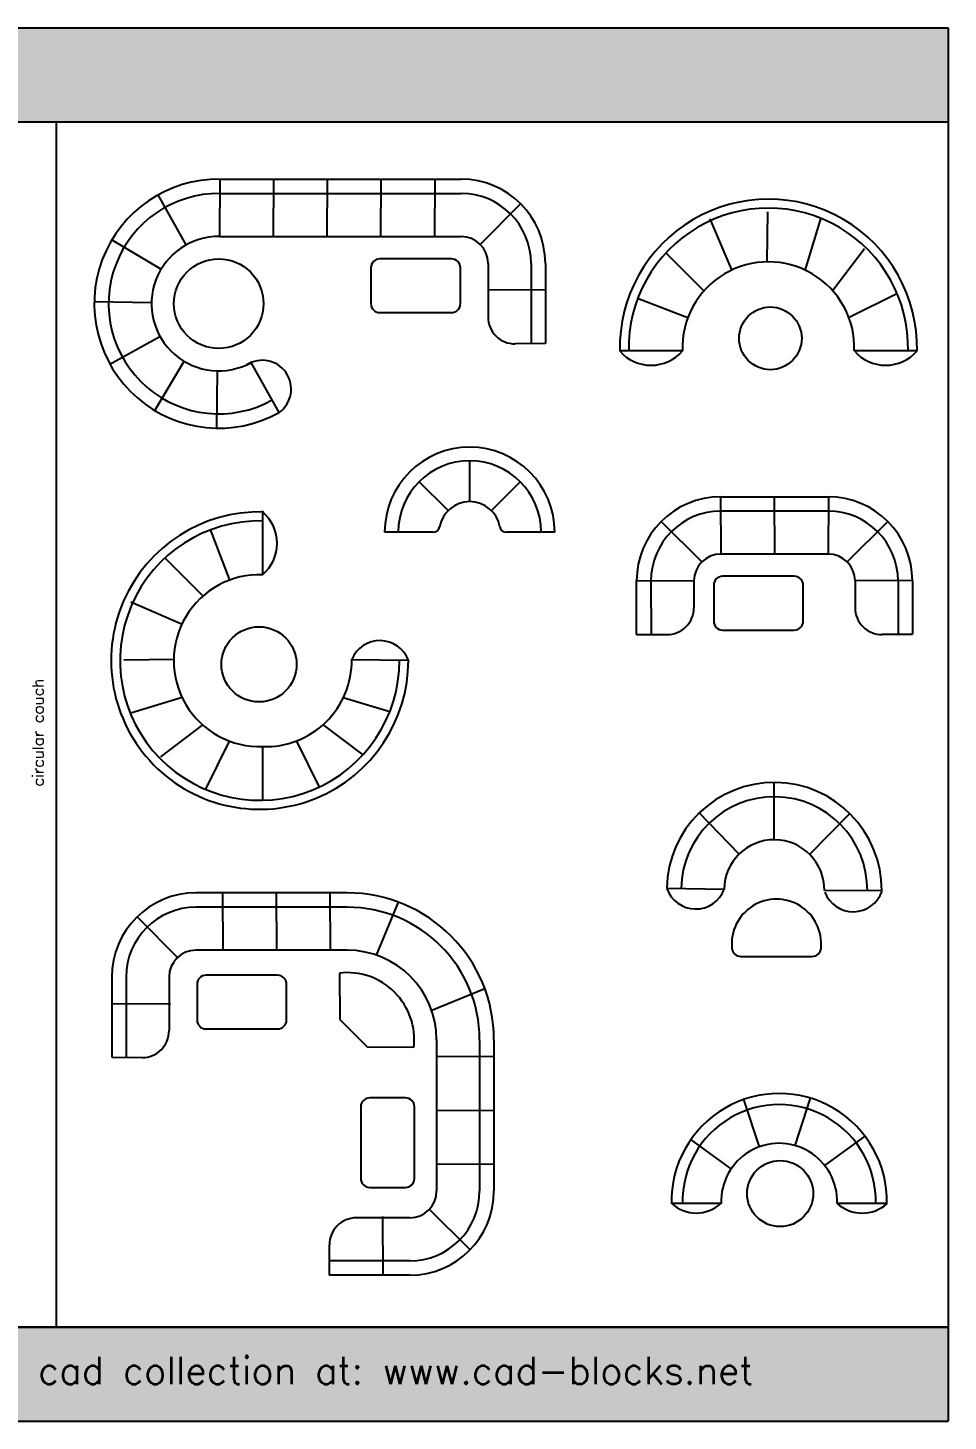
# Model space of a CAD drawing. Header units: millimetres. Extents: x -3748 to 33692, y 23664 to 39219.
# Drawn here: x 23414 to 33692, y 23664 to 39219 of the extents above; entities that cross this region are included whole.
import ezdxf

# ---------------------------------------------------------------- set-up
doc = ezdxf.new("R2010")
doc.units = ezdxf.units.MM
doc.layers.add('www.cad-blocks.net', color=7, linetype='Continuous')
doc.styles.get("Standard").update_dxf_attribs({"font": 'arial.ttf'})

# ---------------------------------------------------------------- blocks, each defined once
blk = doc.blocks.new('A$C3928609D')
at = {"ltscale": 30}
for p, q in [((0.95, 0.342), (0.95, 0.798)), ((0.708, 0.242), (0.386, 0.564)), ((1.192, 0.242), (1.514, 0.564)), ((0.539, 0), (0, 0)), ((1.9, 0), (1.361, 0))]:
    blk.add_line(p, q, dxfattribs=at)
for centre, radius, start, end in [((0.95, 0), 0.95, 0, 180), ((0.95, 0), 0.798, 0, 180), ((0.95, 0), 0.342, 10.4757, 169.5243), ((0.539, 0.076), 0.076, 270, 349.5243), ((1.361, 0.076), 0.076, 190.4757, 270)]:
    blk.add_arc(centre, radius, start, end, dxfattribs=at)
blk = doc.blocks.new('A$C02E00A6B')
for p, q in [((1402, 2780), (1398, 2140)), ((2002, 2780), (1998, 2140)), ((2602, 2780), (2598, 2140)), ((3202, 2780), (3198, 2140)), ((3802, 2780), (3798, 2140)), ((1025, 2045), (714, 2605)), ((197, 2104), (746, 1775)), ((0, 1416), (640, 1404)), ((5038, 1544), (4398, 1540)), ((175, 714), (734, 1025)), ((5038, 944), (4699, 942)), ((675, 198), (1004, 747)), ((1368, 0), (1378, 640)), ((2066, 175), (1754, 734))]:
    blk.add_line(p, q)
at = {"linetype": 'Continuous'}
for p, q in [((1402, 2780), (4098, 2780)), ((1402, 2620), (4098, 2620)), ((4310, 2052), (4762, 2504)), ((1402, 2140), (4098, 2140)), ((3989, 1890), (3189, 1890)), ((3089, 1790), (3089, 1390)), ((4089, 1390), (4089, 1790)), ((4398, 1840), (4398, 1242)), ((4878, 1840), (4878, 943)), ((5038, 1840), (5038, 946)), ((3189, 1290), (3989, 1290))]:
    blk.add_line(p, q, dxfattribs=at)
blk.add_circle((1390, 1390), 500, dxfattribs=at)
for centre, radius, start, end in [((1390, 1390), 1390, 89.4096, 299.084), ((4098, 1840), 940, 0, 90), ((1390, 1390), 1230, 89.4096, 299.084), ((4098, 1840), 780, 0, 90), ((1390, 1390), 750, 89.4096, 299.084), ((4098, 1840), 300, 0, 90), ((3189, 1790), 100, 90, 180), ((3989, 1790), 100, 0, 90), ((3189, 1390), 100, 180, 270), ((3989, 1390), 100, 270, 0), ((4698, 1242), 300, 180, 270.3519)]:
    blk.add_arc(centre, radius, start, end, dxfattribs=at)
blk.add_arc((1877, 436), 322, 305.8723, 122.9237)
blk = doc.blocks.new('A$C0ECE726C')
for p, q in [((1694, 2620), (1694, 3331)), ((1322, 2571), (1110, 3122)), ((1023, 2382), (606, 2799)), ((787, 2067), (221, 2311)), ((701, 1673), (142, 1666)), ((2687, 1673), (3320, 1664)), ((795, 1248), (221, 1075)), ((2593, 1248), (3113, 1091)), ((1016, 941), (551, 587)), ((2372, 941), (2811, 607)), ((1315, 753), (1055, 225)), ((1694, 100), (1694, 697)), ((2073, 753), (2322, 247))]:
    blk.add_line(p, q)
blk.add_circle((1652, 1618), 420)
for centre, radius, start, end in [((1660, 1660), 1660, 88.7606, 0.1441), ((1392, 2970), 462, 310.7368, 49.2632), ((1660, 1660), 1560, 88.7606, 0.2051), ((1660, 1660), 960, 87.986, 272.014), ((3002, 1543), 340, 20.831, 157.5545), ((1728, 1660), 960, 267.986, 0.781)]:
    blk.add_arc(centre, radius, start, end)
blk = doc.blocks.new('A$C0BCD5431')
at = {"linetype": 'Continuous'}
for p, q in [((2628, 4268), (940, 4268)), ((2628, 4108), (940, 4108)), ((2957, 3573), (3201, 4165)), ((742, 3540), (290, 3993)), ((2628, 3628), (940, 3628)), ((0, 3328), (0, 2432)), ((160, 3328), (160, 2431)), ((640, 3328), (640, 2730)), ((1852, 3349), (1052, 3349)), ((952, 3249), (952, 2849)), ((1952, 2849), (1952, 3249)), ((3573, 2957), (4165, 3201)), ((2545, 2855), (2855, 2545)), ((1052, 2749), (1852, 2749)), ((3628, 2628), (3628, 940)), ((4108, 2628), (4108, 940)), ((4268, 2628), (4268, 940)), ((2780, 1880), (2780, 1080)), ((3280, 1980), (2880, 1980)), ((3380, 1080), (3380, 1880)), ((2880, 980), (3280, 980)), ((3328, 640), (2730, 640)), ((3540, 742), (3993, 290)), ((3328, 160), (2431, 160)), ((3328, 0), (2432, 0))]:
    blk.add_line(p, q, dxfattribs=at)
for p, q in [((1236, 4268), (1240, 3628)), ((1836, 4268), (1840, 3628)), ((2436, 4268), (2440, 3628)), ((2542, 3373), (2545, 2855)), ((15, 3032), (655, 3028)), ((3373, 2542), (2855, 2545)), ((0, 2432), (338, 2430)), ((4268, 2436), (3628, 2440)), ((4268, 1836), (3628, 1840)), ((4268, 1236), (3628, 1240)), ((3032, 15), (3028, 655)), ((2432, 0), (2430, 338))]:
    blk.add_line(p, q)
for centre, radius, start, end in [((940, 3328), 940, 90, 180), ((2628, 2628), 1640, 0, 90), ((940, 3328), 780, 90, 180), ((2628, 2628), 1480, 0, 90), ((940, 3328), 300, 90, 180), ((2628, 2628), 1000, 0, 90), ((1052, 3249), 100, 90, 180), ((1852, 3249), 100, 0, 90), ((2628, 2628), 750, 353.3601, 96.6399), ((1052, 2849), 100, 180, 270), ((1852, 2849), 100, 270, 0), ((340, 2730), 300, 269.6481, 0), ((2880, 1880), 100, 90, 180), ((3280, 1880), 100, 0, 90), ((2880, 1080), 100, 180, 270), ((3280, 1080), 100, 270, 0), ((3328, 940), 300, 270, 0), ((3328, 940), 780, 270, 0), ((3328, 940), 940, 270, 0), ((2730, 340), 300, 90, 180.3519)]:
    blk.add_arc(centre, radius, start, end, dxfattribs=at)
blk = doc.blocks.new('A$C389D4FB0')
for p, q in [((0, 1694), (697, 1694)), ((2617, 1694), (3320, 1694)), ((752, 1315), (225, 1055)), ((2570, 1323), (3121, 1110)), ((941, 1016), (587, 552)), ((2381, 1024), (2799, 607)), ((1248, 795), (1075, 221)), ((2067, 788), (2311, 221)), ((1673, 701), (1665, 142))]:
    blk.add_line(p, q)
blk.add_circle((1638, 1554), 350)
for centre, radius, start, end in [((350, 1393), 462, 40.7368, 139.2632), ((2970, 1393), 462, 40.7368, 139.2632), ((1660, 1660), 1660, 178.8353, 1.2394), ((1660, 1660), 1560, 178.7606, 1.2394), ((1660, 1660), 960, 177.986, 2.014)]:
    blk.add_arc(centre, radius, start, end)
blk = doc.blocks.new('A$C4E1C66B5')
for p, q in [((2, 3080), (0, 2742)), ((2, 3080), (602, 3080)), ((602, 3080), (598, 2440)), ((601, 2920), (1, 2916)), ((1538, 2144), (898, 2140)), ((1538, 1544), (898, 1540)), ((1538, 936), (898, 940)), ((602, 0), (598, 640)), ((2, 0), (0, 338))]:
    blk.add_line(p, q)
at = {"linetype": 'Continuous'}
for p, q in [((810, 2352), (1263, 2805)), ((598, 2440), (300, 2440)), ((550, 2219), (150, 2219)), ((50, 2119), (50, 1319)), ((650, 1319), (650, 2119)), ((898, 940), (898, 2140)), ((1378, 943), (1378, 2140)), ((1538, 2140), (1538, 936)), ((150, 1219), (550, 1219)), ((898, 940), (898, 940)), ((1378, 937), (1378, 940)), ((598, 640), (300, 640)), ((810, 728), (1263, 275)), ((598, 160), (1, 160)), ((598, 0), (3, 0))]:
    blk.add_line(p, q, dxfattribs=at)
for centre, radius, start, end in [((598, 2140), 940, 0, 90), ((598, 2140), 780, 0, 90), ((300, 2740), 300, 179.6481, 270), ((598, 2140), 300, 0, 90), ((150, 2119), 100, 90, 180), ((550, 2119), 100, 0, 90), ((150, 1319), 100, 180, 270), ((550, 1319), 100, 270, 0), ((598, 940), 300, 270, 0), ((598, 940), 940, 270, 0), ((598, 940), 780, 270, 0), ((300, 340), 300, 90, 180.3519)]:
    blk.add_arc(centre, radius, start, end, dxfattribs=at)
blk = doc.blocks.new('A$C22FC404C')
at = {"linetype": 'Continuous'}
for p, q in [((1200, 1302), (1200, 1942)), ((809, 1143), (363, 1602)), ((1594, 1139), (2045, 1594)), ((827, 0), (1623, 0))]:
    blk.add_line(p, q, dxfattribs=at)
for p, q in [((0, 760), (640, 751)), ((2400, 731), (1760, 735))]:
    blk.add_line(p, q)
for centre, radius, start, end in [((1200, 742), 1200, 359.499, 179.1174), ((1200, 742), 1040, 359.4096, 179.1174), ((1200, 742), 560, 359.3286, 179.1174), ((323, 870), 341, 199.1309, 339.1039), ((1225, 139), 500, 354.3583, 185.6417), ((2082, 839), 341, 200.8961, 340.8691), ((827, 100), 100, 185.6417, 270), ((1623, 100), 100, 270, 354.3583)]:
    blk.add_arc(centre, radius, start, end, dxfattribs=at)
blk = doc.blocks.new('A$C5BEB79AF')
for p, q in [((983, 890), (810, 1421)), ((1382, 904), (1555, 1435)), ((668, 644), (217, 972)), ((1714, 681), (2165, 1009)), ((558, 260), (0, 260)), ((2412, 260), (1854, 260))]:
    blk.add_line(p, q)
blk.add_circle((1215, 369), 369)
for centre, radius, start, end in [((1204, 282), 1204, 358.7606, 181.2394), ((1204, 282), 1080, 358.7606, 181.2394), ((1204, 282), 648, 357.986, 182.014), ((278, 563), 411, 227.4351, 312.5649), ((2132, 567), 416, 227.6962, 312.3038)]:
    blk.add_arc(centre, radius, start, end)
blk = doc.blocks.new('FORMAT')
at = {"layer": 'www.cad-blocks.net', "true_color": 0x546d8e}
h = blk.add_hatch(color=155, dxfattribs=at)
h.set_gradient(color1=(68, 68, 68), color2=(84, 109, 142), tint=1)
h.paths.add_polyline_path([(-19, 39219), (-19, 38171), (33692, 38171), (33692, 39219)])
h = blk.add_hatch(color=155, dxfattribs=at)
h.set_gradient(color1=(68, 68, 68), color2=(84, 109, 142), tint=1)
h.paths.add_polyline_path([(33692, 23664), (33692, 24712), (-19, 24712), (-19, 23664)])
h.paths.add_polyline_path([(19068, 23999), (33305, 23999), (33305, 24460), (19068, 24460)], flags=24)
at = {"layer": 'www.cad-blocks.net', "color": 155, "true_color": 0x546d8e}
for p, q in [((-19, 39219), (33692, 39219)), ((-19, 38171), (33692, 38171)), ((23736, 24712), (23736, 38171)), ((33692, 24712), (-19, 24712)), ((-19, 24712), (33692, 24712)), ((-19, 23664), (33692, 23664))]:
    blk.add_line(p, q, dxfattribs=at)
at = {"layer": 'www.cad-blocks.net'}
blk.add_line((-19, 24712), (33692, 24712), dxfattribs=at)
at = {"layer": 'www.cad-blocks.net', "color": 155, "true_color": 0x546d8e}
blk.add_lwpolyline([(-19, 38171), (33692, 38171), (33692, 24712), (-19, 24712)], close=True, dxfattribs=at)
at = {"layer": 'www.cad-blocks.net', "color": 155, "true_color": 0x546d8e, "insert": (23465, 30750), "char_height": 125, "attachment_point": 1, "rotation": 90}
blk.add_mtext_dynamic_manual_height_columns('{\\Fsimplex|c0;circular couch}', width=5331.34, gutter_width=12.5, heights=[0], dxfattribs=at)
at = {"layer": 'www.cad-blocks.net', "color": 155, "true_color": 0x546d8e, "insert": (19145, 24383), "char_height": 307.12, "attachment_point": 1}
blk.add_mtext_dynamic_manual_height_columns('{\\Fsimplex|c0;\\C7;download more free cad collection at: www.cad-blocks.net}', width=45138.16, gutter_width=12.5, heights=[0], dxfattribs=at)

msp = doc.modelspace()

# ---------------------------------------------------------------- linework, layer by layer
at = {"layer": 'www.cad-blocks.net', "color": 155, "true_color": 0x546d8e}
msp.add_line((33692, 39219), (33692, 23664), dxfattribs=at)

# ---------------------------------------------------------------- block references
for name, p in [('FORMAT', (0, 0)), ('A$C02E00A6B', (24156, 34750)), ('A$C0ECE726C', (24344, 30495)), ('A$C22FC404C', (30550, 28853)), ('A$C0BCD5431', (24352, 25294)), ('A$C5BEB79AF', (30601, 25836))]:
    msp.add_blockref(name, p)
for name, p, rotation in [('A$C389D4FB0', (33345, 37307), 180), ('A$C4E1C66B5', (33293, 32446), 90)]:
    msp.add_blockref(name, p, dxfattribs=dict(rotation=rotation))
at = {"xscale": 1000, "yscale": 1000, "zscale": 1000}
msp.add_blockref('A$C3928609D', (27399, 33588), dxfattribs=at)

doc.saveas('drawing.dxf')
